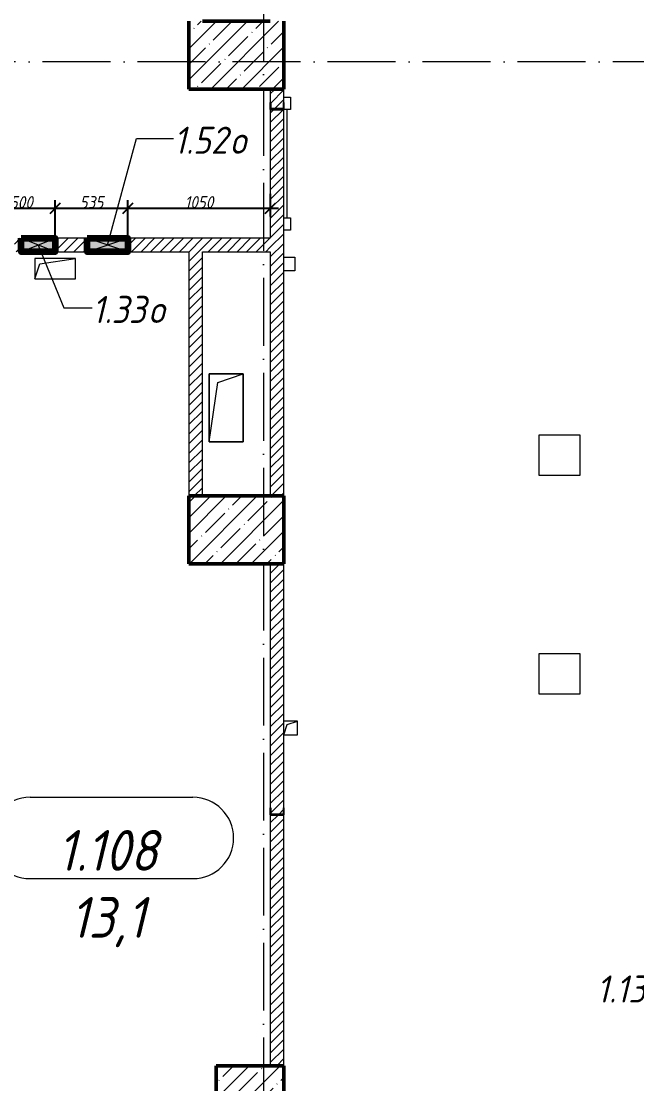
# Model space of a CAD drawing. Header units: millimetres. Extents: x -356862 to 418287, y 0 to 839748.
# Drawn here: x -89200 to -84665, y 514564 to 522397 of the extents above; entities that cross this region are included whole.
import ezdxf

# ---------------------------------------------------------------- set-up
doc = ezdxf.new("R2010")
doc.units = ezdxf.units.MM
doc.linetypes.add('50_200_ШТРИХ_1Т_ш5_п1_п1_', pattern=[700, 500, -100, 0, -100])
for name, color, linetype, lineweight in [('9.7) Заделка 956 шт', 6, 'Continuous', 158), ('A-____-____-DIMS', 7, 'Continuous', 9), ('A-DETL-GENF-OTLN', 7, 'Continuous', 9), ('A-DOOR-____-MCUT', 7, 'Continuous', 13), ('A-DOOR-____-OTLN', 7, 'Continuous', 9), ('A-FLOR-____-OTLN', 7, 'Continuous', 9), ('A-GENM-____-MCUT', 7, 'Continuous', 25), ('A-GENM-____-OTLN', 7, 'Continuous', 9), ('A-GENM-____-OTLN-1', 7, 'Continuous', 25), ('A-GLAZ-____-IDEN', 7, 'Continuous', 9), ('A-GLAZ-____-OTLN', 7, 'Continuous', 9), ('A-WALL-____-PATT-1', 7, 'Continuous', 9), ('A-WALL-FNSH-MCUT-1', 7, 'Continuous', 9), ('E-ELEC-EQPM-OTLN', 7, 'Continuous', 9), ('S-COLS-____-MCUT', 7, 'Continuous', 50), ('S-COLS-____-OTLN', 7, 'Continuous', 9), ('S-GRID-____-OTLN-1', 7, '50_200_ШТРИХ_1Т_ш5_п1_п1_', 9)]:
    doc.layers.add(name, color=color, linetype=linetype, lineweight=lineweight)
doc.layers.add('A-AREA-IDEN-1', color=7, linetype='Continuous', lineweight=9, true_color=0x000000)
doc.styles.add('ISOCPEUR_I', font='isocpeui.ttf', dxfattribs={"width": 0.9, "height": 2.5})
doc.styles.add('ISOCPEUR_I_11', font='isocpeui.ttf', dxfattribs={"width": 0.9, "height": 200})
doc.styles.add('ISOCPEUR_I_7', font='isocpeui.ttf', dxfattribs={"width": 0.9, "height": 90})
doc.dimstyles.new('ISO-1_8_0_9К_СРЕДНИЙ_Кладочные_2', dxfattribs={"dimscale": 304.8, "dimtxt": 89.638306, "dimasz": 0.246063, "dimexe": 0.19685, "dimexo": 0, "dimgap": 0, "dimtad": 1, "dimdec": 3, "dimrnd": 0.001, "dimdsep": 46, "dimtxsty": 'ISOCPEUR_I_7', "dimblk1": 'OBLIQUE', "dimblk2": 'OBLIQUE', "dimsah": 1, "dimcen": 0.09, "dimdle": 0.19685, "dimazin": 0, "dimtfac": 1, "dimtdec": 4, "dimtix": 1, "dimtmove": 1, "dimatfit": 3, "dimfxl": 1, "dimtvp": 1, "dimtolj": 1, "dimtzin": 0, "dimarcsym": 2})
pattern_1 = [(45, (-176515.067, 459015.94), (-35.35534, 35.35534), [])]

# ---------------------------------------------------------------- blocks, each defined once
blk = doc.blocks.new('BSC_Колонна _Прямоугольная - 500х500-V117-АР1_План отверстий 1 этажа в осях 1-64_Ю-ЯЯ')
at = {"layer": 'S-COLS-____-OTLN'}
h = blk.add_hatch(dxfattribs=at)
h.set_pattern_fill('FP_128', color=256, style=0, pattern_type=2)
h.set_pattern_definition([(315, (-55431.04, 89000), (114.04925, 114.04925), []), (315, (-55431.04, 88885.95), (114.04925, 114.04925), [201.613, -40.323, 3.353, -36.97])])
h.paths.add_polyline_path([(-250, 250), (-250, -250), (250, -250), (250, 250)], flags=0)
at = {"layer": 'S-COLS-____-MCUT'}
for p, q in [((250, 250), (-250, 250)), ((-250, 250), (-250, -250)), ((250, -250), (250, 250)), ((-250, -250), (250, -250))]:
    blk.add_line(p, q, dxfattribs=at)
blk = doc.blocks.new('BSC_Колонна _Прямоугольная - 500х700-V147-АР1_План отверстий 1 этажа в осях 1-64_Ю-ЯЯ')
at = {"layer": 'S-COLS-____-OTLN'}
h = blk.add_hatch(dxfattribs=at)
h.set_pattern_fill('FP_159', color=256, style=0, pattern_type=2)
h.set_pattern_definition([(315, (-63131.04, 88900), (114.04925, 114.04925), []), (315, (-63131.04, 88785.95), (114.04925, 114.04925), [201.613, -40.323, 3.353, -36.97])])
h.paths.add_polyline_path([(-250, 250), (-250, -350), (250, -350), (250, 350), (-250, 350)], flags=0)
at = {"layer": 'S-COLS-____-MCUT'}
for p, q in [((250, 350), (-250, 350)), ((-250, 350), (-250, -350)), ((250, -250), (250, 250)), ((-250, -350), (250, -350))]:
    blk.add_line(p, q, dxfattribs=at)
blk = doc.blocks.new('BSC_Колонна _Прямоугольная - 500х700-V150-АР1_План отверстий 1 этажа в осях 1-64_Ю-ЯЯ')
at = {"layer": 'S-COLS-____-OTLN'}
h = blk.add_hatch(dxfattribs=at)
h.set_pattern_fill('FP_162', color=256, style=0, pattern_type=2)
h.set_pattern_definition([(315, (-59631.04, 88900), (114.04925, 114.04925), []), (315, (-59631.04, 88785.95), (114.04925, 114.04925), [201.613, -40.323, 3.353, -36.97])])
h.paths.add_polyline_path([(-250, 350), (-250, -350), (250, -350), (250, 350)], flags=0)
at = {"layer": 'S-COLS-____-MCUT'}
for p, q in [((250, 350), (-250, 350)), ((-250, 350), (-250, -350)), ((250, -350), (250, 350)), ((-250, -350), (250, -350))]:
    blk.add_line(p, q, dxfattribs=at)
blk = doc.blocks.new('DM_Штора_Противопожарная_Doormaster_EI-60 - ш_800 х в_800-30774236-АР1_План отверстий 1 этажа в осях 1-64_Ю-ЯЯ')
at = {"layer": 'A-DOOR-____-MCUT'}
for p, q in [((-365, -50), (-275, -50)), ((-365, -100), (-365, -50)), ((-275, -50), (-275, -100)), ((-275, -75), (525, -75)), ((525, -100), (525, -50)), ((575, -50), (615, -50)), ((615, -50), (615, -100)), ((-275, -100), (-365, -100)), ((615, -100), (525, -100))]:
    blk.add_line(p, q, dxfattribs=at)
at = {"layer": 'E-ELEC-EQPM-OTLN'}
for p, q in [((-665, -130), (-665, -50)), ((-665, -50), (-565, -50)), ((-565, -50), (-565, -130)), ((-565, -130), (-665, -130))]:
    blk.add_line(p, q, dxfattribs=at)
blk = doc.blocks.new('154_Фахверк_СКБ_Швеллер - Тип_100_4010_1-28088705-АР1_План отверстий 1 этажа в осях 1-64_Ю-ЯЯ')
at = {"layer": 'A-GENM-____-MCUT'}
for p, q in [((175, 50), (125, 50)), ((125, 50), (125, -50)), ((128, 47), (175, 47)), ((128, -47), (128, 47)), ((175, 47), (175, 50)), ((125, -50), (175, -50)), ((175, -47), (128, -47)), ((175, -50), (175, -47))]:
    blk.add_line(p, q, dxfattribs=at)
blk = doc.blocks.new('154_Фахверк_СКБ_Швеллер - Тип_100_4010-27789772-АР1_План отверстий 1 этажа в осях 1-64_Ю-ЯЯ')
at = {"layer": 'A-GENM-____-MCUT'}
for p, q in [((175, 50), (125, 50)), ((125, 50), (125, -50)), ((128, 47), (175, 47)), ((128, -47), (128, 47)), ((175, 47), (175, 50)), ((125, -50), (175, -50)), ((175, -47), (128, -47)), ((175, -50), (175, -47))]:
    blk.add_line(p, q, dxfattribs=at)
blk = doc.blocks.new('AR_Отверстие прямоугольное _в плите_ - AR_Отверстие прямоугольное _в плите_-30459637-АР1_План отверстий 1 этажа в осях 1-64_Ю-ЯЯ')
at = {"layer": 'A-GENM-____-OTLN'}
for p, q in [((150, 75), (-150, 75)), ((-150, 75), (-150, -75)), ((-150, -75), (-112.5, 37.5)), ((-112.5, 37.5), (150, 75)), ((150, -75), (150, 75)), ((-150, -75), (150, -75))]:
    blk.add_line(p, q, dxfattribs=at)
blk = doc.blocks.new('AR_Отверстие прямоугольное _в плите_ - AR_Отверстие прямоугольное _в плите_-30459871-АР1_План отверстий 1 этажа в осях 1-64_Ю-ЯЯ')
at = {"layer": 'A-GENM-____-OTLN'}
for p, q in [((50, 50), (-50, 50)), ((-50, -50), (-25, 25)), ((-25, 25), (50, 50)), ((50, -50), (50, 50)), ((-50, -50), (50, -50))]:
    blk.add_line(p, q, dxfattribs=at)
blk = doc.blocks.new('AR_Отверстие прямоугольное _в плите_ - AR_Отверстие прямоугольное _в плите_-V185-АР1_План отверстий 1 этажа в осях 1-64_Ю-ЯЯ')
at = {"layer": 'A-GENM-____-OTLN'}
for p, q in [((125, 250), (-125, 250)), ((-125, 250), (-125, -250)), ((-62.5, 187.5), (125, 250)), ((125, -250), (125, 250)), ((-125, -250), (-62.5, 187.5)), ((-125, -250), (125, -250))]:
    blk.add_line(p, q, dxfattribs=at)
blk = doc.blocks.new('AR_Отверстие прямоугольное _в стене__БезПР - AR_Отверстие прямоугольное _в стене__БезПР-36428558-АР1_План отверстий 1 этажа в осях 1-64_Ю-ЯЯ')
at = {"layer": 'A-GLAZ-____-OTLN'}
blk.add_hatch(color=256, dxfattribs=at).paths.add_polyline_path([(125, 50), (-125, 50), (-125, -50), (125, -50)], flags=0)
at = {"layer": 'A-DETL-GENF-OTLN'}
for p, q in [((-125, -50), (-125, 50)), ((-125, 50), (125, 50)), ((125, 50), (-125, -50)), ((-125, 50), (125, -50)), ((125, 50), (-125, 50)), ((-125, 50), (-125, -50)), ((125, 50), (125, -50)), ((125, -50), (125, 50)), ((125, -50), (-125, -50)), ((-125, -50), (125, -50))]:
    blk.add_line(p, q, dxfattribs=at)
blk = doc.blocks.new('AR_Отверстие прямоугольное _в стене__БезПР - AR_Отверстие прямоугольное _в стене__БезПР-36429167-АР1_План отверстий 1 этажа в осях 1-64_Ю-ЯЯ')
at = {"layer": 'A-GLAZ-____-OTLN'}
blk.add_hatch(color=256, dxfattribs=at).paths.add_polyline_path([(150, 50), (-150, 50), (-150, -50), (150, -50)], flags=0)
at = {"layer": 'A-DETL-GENF-OTLN'}
for p, q in [((-150, -50), (-150, 50)), ((-150, 50), (150, 50)), ((150, 50), (-150, -50)), ((-150, 50), (150, -50)), ((150, 50), (-150, 50)), ((-150, 50), (-150, -50)), ((150, 50), (150, -50)), ((150, -50), (150, 50)), ((150, -50), (-150, -50)), ((-150, -50), (150, -50))]:
    blk.add_line(p, q, dxfattribs=at)
blk = doc.blocks.new('_Oblique')
at = {"color": 0, "linetype": 'ByBlock', "lineweight": -2}
blk.add_line((-0.5, -0.5), (0.5, 0.5), dxfattribs=at)
blk = doc.blocks.new('*D13653')
at = {"layer": 'A-____-____-DIMS', "color": 0, "lineweight": -2, "transparency": 16777216}
for p, q in [((-89450.1, 520847), (-89450.1, 521077.7)), ((-88950.1, 520797), (-88950.1, 521077.7)), ((-89510.1, 521017.7), (-88890.1, 521017.7))]:
    blk.add_line(p, q, dxfattribs=at)
at = {"layer": 'Defpoints', "color": 0, "transparency": 16777216}
for p in [(-88950.1, 521017.7), (-89450.1, 520847), (-88950.1, 520797)]:
    blk.add_point(p, dxfattribs=at)
at = {"layer": 'A-____-____-DIMS', "color": 0, "lineweight": -2, "transparency": 16777216, "xscale": 75, "yscale": 75, "zscale": 75, "rotation": 180}
blk.add_blockref('_Oblique', (-89450.1, 521017.7), dxfattribs=at)
at = {"layer": 'A-____-____-DIMS', "color": 0, "lineweight": -2, "transparency": 16777216, "xscale": 75, "yscale": 75, "zscale": 75}
blk.add_blockref('_Oblique', (-88950.1, 521017.7), dxfattribs=at)
at = {"layer": 'A-____-____-DIMS', "color": 0, "transparency": 16777216, "insert": (-89200.1, 521062.7), "char_height": 90, "width": 409.578, "attachment_point": 5, "style": 'ISOCPEUR_I_7'}
blk.add_mtext('\\A1;500', dxfattribs=at)
blk = doc.blocks.new('*D13654')
at = {"layer": 'A-____-____-DIMS', "color": 0, "lineweight": -2, "transparency": 16777216}
for p, q in [((-88950.1, 520797), (-88950.1, 521077.7)), ((-88415.1, 520797), (-88415.1, 521077.7)), ((-89010.1, 521017.7), (-88355.1, 521017.7))]:
    blk.add_line(p, q, dxfattribs=at)
at = {"layer": 'Defpoints', "color": 0, "transparency": 16777216}
for p in [(-88415.1, 521017.7), (-88950.1, 520797), (-88415.1, 520797)]:
    blk.add_point(p, dxfattribs=at)
at = {"layer": 'A-____-____-DIMS', "color": 0, "lineweight": -2, "transparency": 16777216, "xscale": 75, "yscale": 75, "zscale": 75, "rotation": 180}
blk.add_blockref('_Oblique', (-88950.1, 521017.7), dxfattribs=at)
at = {"layer": 'A-____-____-DIMS', "color": 0, "lineweight": -2, "transparency": 16777216, "xscale": 75, "yscale": 75, "zscale": 75}
blk.add_blockref('_Oblique', (-88415.1, 521017.7), dxfattribs=at)
at = {"layer": 'A-____-____-DIMS', "color": 0, "transparency": 16777216, "insert": (-88682.6, 521062.7), "char_height": 90, "width": 409.578, "attachment_point": 5, "style": 'ISOCPEUR_I_7'}
blk.add_mtext('\\A1;535', dxfattribs=at)
blk = doc.blocks.new('*D13655')
at = {"layer": 'A-____-____-DIMS', "color": 0, "lineweight": -2, "transparency": 16777216}
for p, q in [((-87365.1, 521123.8), (-87365.1, 520957.7)), ((-88415.1, 520797), (-88415.1, 521077.7)), ((-88475.1, 521017.7), (-87305.1, 521017.7))]:
    blk.add_line(p, q, dxfattribs=at)
at = {"layer": 'Defpoints', "color": 0, "transparency": 16777216}
for p in [(-87365.1, 521123.8), (-87365.1, 521017.7), (-88415.1, 520797)]:
    blk.add_point(p, dxfattribs=at)
at = {"layer": 'A-____-____-DIMS', "color": 0, "lineweight": -2, "transparency": 16777216, "xscale": 75, "yscale": 75, "zscale": 75, "rotation": 180}
blk.add_blockref('_Oblique', (-88415.1, 521017.7), dxfattribs=at)
at = {"layer": 'A-____-____-DIMS', "color": 0, "lineweight": -2, "transparency": 16777216, "xscale": 75, "yscale": 75, "zscale": 75}
blk.add_blockref('_Oblique', (-87365.1, 521017.7), dxfattribs=at)
at = {"layer": 'A-____-____-DIMS', "color": 0, "transparency": 16777216, "insert": (-87890.1, 521062.7), "char_height": 90, "width": 504.733, "attachment_point": 5, "style": 'ISOCPEUR_I_7'}
blk.add_mtext('\\A1;1050', dxfattribs=at)
blk = doc.blocks.new('AAR_СКБ_Марка_помещения_1_5 ммп - Номер _ Площадь-27962135-АИ_План этажа_Стены_1')
at = {"layer": 'A-AREA-IDEN-1'}
for p, q in [((-2.987, 3), (3.013, 3)), ((-2.987, 0), (3.013, 0))]:
    blk.add_line(p, q, dxfattribs=at)
for centre, start, end in [((-2.987, 1.5), 90, 270), ((3.013, 1.5), 270, 90)]:
    blk.add_arc(centre, 1.5, start, end, dxfattribs=at)

msp = doc.modelspace()

# ---------------------------------------------------------------- hatches: boundary and pattern name
at = {"layer": 'A-WALL-____-PATT-1'}
h = msp.add_hatch(dxfattribs=at)
h.set_pattern_fill('FP_5', color=256, style=0, pattern_type=2)
h.set_pattern_definition(pattern_1)
h.paths.add_polyline_path([(-87365.0675, 518896.983), (-87265.0675, 518896.983), (-87265.0675, 521746.983), (-87365.0675, 521746.983), (-87365.0675, 519468.7691)], flags=0)
h.paths.add_polyline_path([(-87278.4311, 521749.983), (-87268.0675, 521749.983), (-87268.0675, 521796.983), (-87265.0675, 521796.983), (-87265.0675, 521896.983), (-87365.0675, 521896.983), (-87365.0675, 521796.983), (-87362.0675, 521796.983), (-87362.0675, 521749.983)], flags=0)
h = msp.add_hatch(dxfattribs=at)
h.set_pattern_fill('FP_5', color=256, style=0, pattern_type=2)
h.set_pattern_definition(pattern_1)
h.paths.add_polyline_path([(-87365.0675, 520696.983), (-87365.0675, 520796.983), (-88415.0675, 520796.983), (-88415.0675, 520696.983), (-87865.0675, 520696.983)], flags=0)
h.paths.add_polyline_path([(-89250.0675, 520696.983), (-89200.0675, 520696.983), (-89200.0675, 520796.983), (-89250.0675, 520796.983)], flags=0)
h.paths.add_polyline_path([(-88950.0675, 520696.983), (-88715.0675, 520696.983), (-88715.0675, 520796.983), (-88950.0675, 520796.983), (-88950.0675, 520773.6367)], flags=0)
h = msp.add_hatch(dxfattribs=at)
h.set_pattern_fill('FP_5', color=256, style=0, pattern_type=2)
h.set_pattern_definition(pattern_1)
h.paths.add_polyline_path([(-87865.0675, 518896.983), (-87865.0675, 520696.983), (-87965.0675, 520696.983), (-87965.0675, 518896.983)], flags=0)
h = msp.add_hatch(dxfattribs=at)
h.set_pattern_fill('FP_5', color=256, style=0, pattern_type=2)
h.set_pattern_definition(pattern_1)
h.paths.add_polyline_path([(-87365.0675, 514696.983), (-87265.0675, 514696.983), (-87265.0675, 516546.983), (-87365.0675, 516546.983), (-87365.0675, 516239.7989)], flags=0)
h.paths.add_polyline_path([(-87268.0675, 516549.983), (-87268.0675, 516596.983), (-87265.0675, 516596.983), (-87265.0675, 518396.983), (-87365.0675, 518396.983), (-87365.0675, 516596.983), (-87362.0675, 516596.983), (-87362.0675, 516549.983)], flags=0)

# ---------------------------------------------------------------- linework, layer by layer
at = {"layer": '9.7) Заделка 956 шт'}
for points in [[(-89200.0675, 520796.983), (-88950.0675, 520796.983), (-88950.0675, 520696.983), (-89200.0675, 520696.983)], [(-88715.0675, 520796.983), (-88415.0675, 520796.983), (-88415.0675, 520696.983), (-88715.0675, 520696.983)]]:
    msp.add_lwpolyline(points, close=True, dxfattribs=at)
at = {"layer": 'A-FLOR-____-OTLN'}
for p, q in [((-87815.0675, 519796.983), (-87565.0675, 519796.983)), ((-87815.0675, 519296.983), (-87815.0675, 519796.983)), ((-87565.0675, 519796.983), (-87565.0675, 519296.983)), ((-85384.6106, 519346.983), (-85084.6106, 519346.983)), ((-85384.6106, 519046.983), (-85384.6106, 519346.983)), ((-85084.6106, 519346.983), (-85084.6106, 519046.983)), ((-87565.0675, 519296.983), (-87815.0675, 519296.983)), ((-85084.6106, 519046.983), (-85384.6106, 519046.983)), ((-85384.6106, 517736.983), (-85084.6106, 517736.983)), ((-85384.6106, 517436.983), (-85384.6106, 517736.983)), ((-85084.6106, 517736.983), (-85084.6106, 517436.983)), ((-85084.6106, 517436.983), (-85384.6106, 517436.983))]:
    msp.add_line(p, q, dxfattribs=at)
at = {"layer": 'A-GLAZ-____-IDEN'}
for p, q in [((-88565.0675, 520746.983), (-88350.2556, 521531.9458)), ((-88350.2556, 521531.9458), (-88077.4181, 521531.9458)), ((-89075.0675, 520746.983), (-88886.1818, 520284.5286)), ((-88886.1818, 520284.5286), (-88677.9581, 520284.5286))]:
    msp.add_line(p, q, dxfattribs=at)
at = {"layer": 'A-WALL-FNSH-MCUT-1'}
for p, q in [((-87365.0675, 521896.983), (-87365.0675, 521796.983)), ((-87265.0675, 521836.983), (-87265.0675, 521896.983)), ((-87365.0675, 521746.983), (-87365.0675, 520796.983)), ((-87265.0675, 520946.983), (-87265.0675, 521746.983)), ((-87265.0675, 520656.983), (-87265.0675, 520856.983)), ((-88715.0675, 520796.983), (-88950.0675, 520796.983)), ((-87365.0675, 520796.983), (-88415.0675, 520796.983)), ((-88950.0675, 520696.983), (-88715.0675, 520696.983)), ((-88415.0675, 520696.983), (-87965.0675, 520696.983)), ((-87965.0675, 520696.983), (-87965.0675, 518896.983)), ((-87865.0675, 520696.983), (-87365.0675, 520696.983)), ((-87865.0675, 518896.983), (-87865.0675, 520696.983)), ((-87365.0675, 520696.983), (-87365.0675, 518896.983)), ((-87265.0675, 518896.983), (-87265.0675, 520556.983)), ((-87365.0675, 518396.983), (-87365.0675, 516596.983)), ((-87265.0675, 516596.983), (-87265.0675, 518396.983)), ((-87365.0675, 516546.983), (-87365.0675, 514696.983)), ((-87265.0675, 514696.983), (-87265.0675, 516546.983))]:
    msp.add_line(p, q, dxfattribs=at)
at = {"layer": 'S-GRID-____-OTLN-1'}
for p, q in [((-87415.0675, 549908.7924), (-87415.0675, 498597.5699)), ((-72440.6609, 522096.983), (-181183.8377, 522096.983))]:
    msp.add_line(p, q, dxfattribs=at)

# ---------------------------------------------------------------- block references
at = {"layer": 'A-AREA-IDEN-1', "xscale": 199.9999999999999, "yscale": 199.9999999999999, "zscale": 199.9999999999999}
msp.add_blockref('AAR_СКБ_Марка_помещения_1_5 ммп - Номер _ Площадь-27962135-АИ_План этажа_Стены_1', (-88538.1885, 516076.0256), dxfattribs=at)
at = {"layer": 'A-DOOR-____-OTLN', "rotation": 89.99999999999993}
msp.add_blockref('DM_Штора_Противопожарная_Doormaster_EI-60 - ш_800 х в_800-30774236-АР1_План отверстий 1 этажа в осях 1-64_Ю-ЯЯ', (-87315.0675, 521221.983), dxfattribs=at)
at = {"layer": 'A-GENM-____-OTLN'}
for name, p in [('AR_Отверстие прямоугольное _в плите_ - AR_Отверстие прямоугольное _в плите_-30459637-АР1_План отверстий 1 этажа в осях 1-64_Ю-ЯЯ', (-88950.0675, 520571.983)), ('AR_Отверстие прямоугольное _в плите_ - AR_Отверстие прямоугольное _в плите_-V185-АР1_План отверстий 1 этажа в осях 1-64_Ю-ЯЯ', (-87690.0675, 519546.983)), ('AR_Отверстие прямоугольное _в плите_ - AR_Отверстие прямоугольное _в плите_-30459871-АР1_План отверстий 1 этажа в осях 1-64_Ю-ЯЯ', (-87215.0675, 517186.983))]:
    msp.add_blockref(name, p, dxfattribs=at)
at = {"layer": 'A-GENM-____-OTLN-1', "rotation": 89.99999999999993}
for name, p in [('154_Фахверк_СКБ_Швеллер - Тип_100_4010_1-28088705-АР1_План отверстий 1 этажа в осях 1-64_Ю-ЯЯ', (-87315.0675, 521621.983)), ('154_Фахверк_СКБ_Швеллер - Тип_100_4010-27789772-АР1_План отверстий 1 этажа в осях 1-64_Ю-ЯЯ', (-87315.0675, 516421.983))]:
    msp.add_blockref(name, p, dxfattribs=at)
at = {"layer": 'A-GLAZ-____-OTLN', "rotation": 180}
for name, p in [('AR_Отверстие прямоугольное _в стене__БезПР - AR_Отверстие прямоугольное _в стене__БезПР-36428558-АР1_План отверстий 1 этажа в осях 1-64_Ю-ЯЯ', (-89075.0675, 520746.983)), ('AR_Отверстие прямоугольное _в стене__БезПР - AR_Отверстие прямоугольное _в стене__БезПР-36429167-АР1_План отверстий 1 этажа в осях 1-64_Ю-ЯЯ', (-88565.0675, 520746.983))]:
    msp.add_blockref(name, p, dxfattribs=at)
at = {"layer": 'S-COLS-____-OTLN', "rotation": 89.9999999999999}
for name, p in [('BSC_Колонна _Прямоугольная - 500х700-V147-АР1_План отверстий 1 этажа в осях 1-64_Ю-ЯЯ', (-87615.0675, 522146.983)), ('BSC_Колонна _Прямоугольная - 500х700-V150-АР1_План отверстий 1 этажа в осях 1-64_Ю-ЯЯ', (-87615.0675, 518646.983)), ('BSC_Колонна _Прямоугольная - 500х500-V117-АР1_План отверстий 1 этажа в осях 1-64_Ю-ЯЯ', (-87515.0675, 514446.983))]:
    msp.add_blockref(name, p, dxfattribs=at)

# ---------------------------------------------------------------- texts
at = {"layer": 'A-AREA-IDEN-1', "char_height": 300, "attachment_point": 8, "line_spacing_factor": 1.139951, "style": 'ISOCPEUR_I'}
for s, insert, width in [('\\pxqc,t8.46667,16.93333,25.4,33.86667,42.33333,50.8,59.26667,67.73333,76.2,84.66667,93.13333,101.6,110.06667,118.53333,127,135.46667,143.93333,152.4,160.86667,169.33333,177.8,186.26667,194.73333,203.2,211.66667,220.13333,228.6,237.06667,245.53333,254,262.46667,270.93333;{1.108}', (-88563.6176, 516134.3555), 846), ('\\pxqc,t8.46667,16.93333,25.4,33.86667,42.33333,50.8,59.26667,67.73333,76.2,84.66667,93.13333,101.6,110.06667,118.53333,127,135.46667,143.93333,152.4,160.86667,169.33333,177.8,186.26667,194.73333,203.2,211.66667,220.13333,228.6,237.06667,245.53333,254,262.46667,270.93333;{13,1}', (-88562.6176, 515570.4075), 648)]:
    msp.add_mtext(s, dxfattribs=dict(at, insert=insert, width=width))
at = {"layer": 'A-GLAZ-____-IDEN', "char_height": 200, "attachment_point": 1, "style": 'ISOCPEUR_I_11'}
for s, insert, width in [('1.52', (-88077.4181, 521619.5604), 505.063125), ('\\fISOCPEUR|b0|i1|c204|p34|;\\W.9;о', (-87660.6994, 521619.5604), 158.734125), ('1.33', (-88677.9581, 520372.1431), 505.063125), ('\\fISOCPEUR|b0|i1|c204|p34|;\\W.9;о', (-88261.2393, 520372.1431), 158.734125), ('1.134', (-84961.0461, 515362.5331), 649.366875)]:
    msp.add_mtext(s, dxfattribs=dict(at, insert=insert, width=width))

# ---------------------------------------------------------------- dimensions: what is measured, and where the dimension line sits
at = {"layer": 'A-____-____-DIMS'}
for base, p1, p2, override, picture, middle in [((-88950.0675, 521017.7485), (-89450.0675, 520846.983), (-88950.0675, 520796.983), {"dimpost": '<>', "dimfxl": 502.493781}, '*D13653', (-89200.0675, 521062.7485)), ((-88415.0675, 521017.7485), (-88950.0675, 520796.983), (-88415.0675, 520796.983), {"dimpost": '<>', "dimfxl": 535}, '*D13654', (-88682.5675, 521062.7485)), ((-87365.0675, 521017.7485), (-88415.0675, 520796.983), (-87365.0675, 521123.8145), {"dimpost": '<>', "dimfxl": 1099.690341}, '*D13655', (-87890.0675, 521062.7485))]:
    dim = msp.add_linear_dim(base=base, p1=p1, p2=p2, dimstyle='ISO-1_8_0_9К_СРЕДНИЙ_Кладочные_2', override=override, dxfattribs=at)
    dim.commit()
    dim.dimension.update_dxf_attribs({"geometry": picture, "text_midpoint": middle})

doc.saveas('drawing.dxf')
